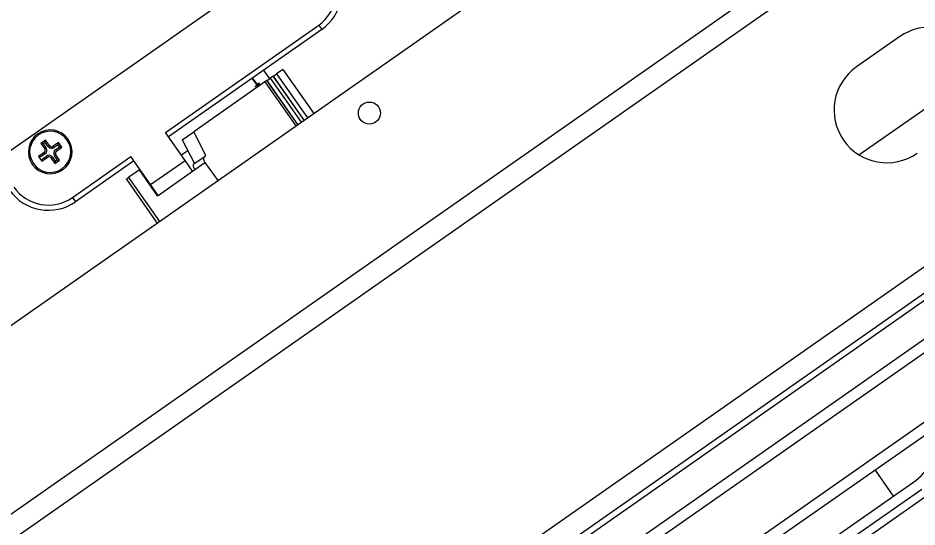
# Model space of a CAD drawing. Header units: millimetres. Extents: x 152904052 to 153933663, y 538271515 to 539240469.
# Drawn here: x 153453130.3 to 153453300.8, y 538569861.2 to 538569957.8 of the extents above; entities that cross this region are included whole.
import ezdxf

# ---------------------------------------------------------------- set-up
doc = ezdxf.new("R2010")
doc.units = ezdxf.units.MM
doc.layers.add('POWR', color=5, linetype='Continuous')

msp = doc.modelspace()

# ---------------------------------------------------------------- linework, layer by layer
at = {"layer": 'POWR', "color": 7}
for p, q in [((153453047.65, 538569842.5), (153453357.08, 538570059.17)), ((153451610.15, 538568795.17), (153453405.73, 538570052.45)), ((153452528.12, 538569442.95), (153453373.89, 538570035.16)), ((153453443.83, 538569996), (153452551.24, 538569371)), ((153453446.82, 538569995.52), (153452550.66, 538569368.03)), ((153451659.93, 538568760.69), (153453421.11, 538569993.88)), ((153451662.28, 538568757.33), (153453423.46, 538569990.52)), ((153453453.01, 538569986.68), (153452556.86, 538569359.18)), ((153453420.05, 538569986.67), (153452570.18, 538569391.59)), ((153453452.49, 538569983.75), (153452559.78, 538569358.67)), ((153453462.18, 538569978.81), (153452561.11, 538569347.88)), ((153453183.39, 538569970.75), (153453128.5, 538569932.32)), ((153453158.24, 538569936.05), (153453187.32, 538569956.41)), ((153453187.89, 538569955.59), (153453158.81, 538569935.23)), ((153453187.32, 538569956.41), (153453187.89, 538569955.59)), ((153453297.51, 538569954.21), (153453289.32, 538569948.48)), ((153453176.84, 538569947.85), (153453177.98, 538569946.21)), ((153453178.71, 538569946.72), (153453178.14, 538569946.32)), ((153453178.71, 538569946.72), (153453178.72, 538569946.72)), ((153453184.56, 538569938.37), (153453178.71, 538569946.72)), ((153453178.72, 538569946.72), (153453179.34, 538569947.16)), ((153453184.57, 538569938.37), (153453178.72, 538569946.72)), ((153453180.54, 538569948), (153453179.34, 538569947.16)), ((153453179.34, 538569947.16), (153453185.19, 538569938.81)), ((153453180.54, 538569948), (153453186.39, 538569939.64)), ((153453289.77, 538569931.8), (153453313.03, 538569948.08)), ((153453177.13, 538569945.61), (153453163.63, 538569936.16)), ((153453175.87, 538569944.73), (153453174.72, 538569946.36)), ((153453175.94, 538569944.78), (153453174.79, 538569946.41)), ((153453175.89, 538569945.36), (153453175.67, 538569945.16)), ((153453176.18, 538569944.94), (153453175.99, 538569944.95)), ((153453177.51, 538569945.88), (153453177.13, 538569945.61)), ((153453177.13, 538569945.61), (153453182.98, 538569937.26)), ((153453177.51, 538569945.88), (153453177.52, 538569945.88)), ((153453183.36, 538569937.53), (153453177.51, 538569945.88)), ((153453177.52, 538569945.88), (153453178.14, 538569946.32)), ((153453183.37, 538569937.53), (153453177.52, 538569945.88)), ((153453178.14, 538569946.32), (153453183.99, 538569937.97)), ((153453135.54, 538569934.56), (153453134.64, 538569933.93)), ((153453135.46, 538569934.13), (153453135.54, 538569934.56)), ((153453136.26, 538569933.53), (153453135.54, 538569934.56)), ((153453139.6, 538569934.6), (153453139.81, 538569934.74)), ((153453161.97, 538569930.72), (153453158.24, 538569936.05)), ((153453161.46, 538569934.64), (153453163.63, 538569936.16)), ((153453161.46, 538569934.64), (153453163.75, 538569930.14)), ((153453165.92, 538569931.66), (153453163.63, 538569936.16)), ((153453134.64, 538569933.93), (153453135.36, 538569932.9)), ((153453135.07, 538569933.85), (153453134.64, 538569933.93)), ((153453135.46, 538569934.13), (153453135.07, 538569933.85)), ((153453135.07, 538569933.85), (153453135.61, 538569933.08)), ((153453135.61, 538569933.08), (153453135.36, 538569932.9)), ((153453136.01, 538569933.36), (153453135.46, 538569934.13)), ((153453136.01, 538569933.36), (153453136.26, 538569933.53)), ((153453137.98, 538569934.13), (153453136.95, 538569933.41)), ((153453137.13, 538569933.16), (153453136.95, 538569933.41)), ((153453137.9, 538569933.7), (153453137.13, 538569933.16)), ((153453137.41, 538569932.76), (153453138.18, 538569933.3)), ((153453137.58, 538569932.51), (153453138.61, 538569933.23)), ((153453137.9, 538569933.7), (153453137.98, 538569934.13)), ((153453138.18, 538569933.3), (153453137.9, 538569933.7)), ((153453138.61, 538569933.23), (153453137.98, 538569934.13)), ((153453138.18, 538569933.3), (153453138.61, 538569933.23)), ((153453135.23, 538569932.21), (153453134.21, 538569931.49)), ((153453134.21, 538569931.49), (153453134.84, 538569930.59)), ((153453134.64, 538569931.41), (153453134.21, 538569931.49)), ((153453135.41, 538569931.96), (153453134.64, 538569931.41)), ((153453134.84, 538569930.59), (153453135.86, 538569931.31)), ((153453134.92, 538569931.02), (153453135.69, 538569931.56)), ((153453135.41, 538569931.96), (153453135.23, 538569932.21)), ((153453135.69, 538569931.56), (153453135.86, 538569931.31)), ((153453136.81, 538569931.36), (153453136.56, 538569931.18)), ((153453136.56, 538569931.18), (153453137.28, 538569930.16)), ((153453136.81, 538569931.36), (153453137.35, 538569930.59)), ((153453137.21, 538569931.64), (153453137.46, 538569931.81)), ((153453137.75, 538569930.87), (153453137.21, 538569931.64)), ((153453137.41, 538569932.76), (153453137.58, 538569932.51)), ((153453138.18, 538569930.79), (153453137.46, 538569931.81)), ((153453140.63, 538569923.72), (153453151.69, 538569931.46)), ((153453155.42, 538569926.13), (153453151.69, 538569931.46)), ((153453162.51, 538569932.57), (153453161.28, 538569931.71)), ((153453163.67, 538569930.08), (153453165.58, 538569931.42)), ((153453165.58, 538569931.42), (153453165.92, 538569931.66)), ((153453133.21, 538569930.12), (153453133.01, 538569929.98)), ((153453134.92, 538569931.02), (153453134.84, 538569930.59)), ((153453137.28, 538569930.16), (153453138.18, 538569930.79)), ((153453137.35, 538569930.59), (153453137.28, 538569930.16)), ((153453137.35, 538569930.59), (153453137.75, 538569930.87)), ((153453137.75, 538569930.87), (153453138.18, 538569930.79)), ((153453152.26, 538569930.64), (153453141.2, 538569922.9)), ((153453155.42, 538569926.13), (153453161.97, 538569930.72)), ((153453163.4, 538569928.68), (153453161.97, 538569930.72)), ((153453163.4, 538569928.68), (153453165.76, 538569930.33)), ((153453165.76, 538569930.33), (153453168.17, 538569926.89)), ((153453153.31, 538569928.93), (153453151.26, 538569927.5)), ((153453153.31, 538569928.93), (153453153.41, 538569929)), ((153453156.75, 538569924.02), (153453153.31, 538569928.93)), ((153453156.85, 538569924.09), (153453163.4, 538569928.68)), ((153453150.85, 538569927.21), (153453151.26, 538569927.5)), ((153453156.7, 538569918.86), (153453150.85, 538569927.21)), ((153453151.26, 538569927.5), (153453157.11, 538569919.14)), ((153453156.85, 538569924.09), (153453155.42, 538569926.13)), ((153453156.52, 538569924.35), (153453156.58, 538569924.47)), ((153453156.58, 538569924.26), (153453156.68, 538569924.33)), ((153453140.63, 538569923.72), (153453141.2, 538569922.9)), ((153453156.75, 538569924.02), (153453156.85, 538569924.09)), ((153453292.84, 538569871.96), (153453296.28, 538569867.05)), ((153453234.68, 538569823.91), (153453300.54, 538569870.03)), ((153453235.83, 538569822.28), (153453301.69, 538569868.39))]:
    msp.add_line(p, q, dxfattribs=at)
msp.add_circle((153453196.94, 538569939.71), 2.1, dxfattribs=at)
for centre, radius, start, end in [((153453182.73, 538569962.96), 8, 305, 35), ((153453182.73, 538569962.96), 9, 305, 35), ((153453303.24, 538569946.02), 10, 305, 125), ((153453295.05, 538569940.29), 10, 125, 305), ((153453136.41, 538569932.36), 4.15, 35, 215), ((153453136.41, 538569932.36), 3.9, 35, 215), ((153453136.41, 538569932.36), 4.15, 215, 35), ((153453136.41, 538569932.36), 3.9, 215, 35), ((153453134.95, 538569932.62), 0.5, 305, 35), ((153453134.95, 538569932.62), 0.807, 305, 35), ((153453136.67, 538569933.82), 0.807, 215, 305), ((153453136.67, 538569933.82), 0.5, 215, 305), ((153453136.15, 538569930.9), 0.807, 35, 125), ((153453136.15, 538569930.9), 0.5, 35, 125), ((153453137.87, 538569932.1), 0.807, 125, 215), ((153453137.87, 538569932.1), 0.5, 125, 215), ((153453136.04, 538569930.27), 9, 215, 305), ((153453136.04, 538569930.27), 8, 215, 305), ((153453295.95, 538569876.58), 8, 305, 20.5225)]:
    msp.add_arc(centre, radius, start, end, dxfattribs=at)
for points, knots in [([(153453175.89, 538569945.36), (153453175.97, 538569945.39), (153453176.13, 538569945.47), (153453176.06, 538569945.38), (153453175.79, 538569945.12), (153453175.42, 538569944.83), (153453175.23, 538569944.68)], [0, 0, 0, 0, 0.2408483, 0.4765718, 0.7214915, 1, 1, 1, 1]), ([(153453175.65, 538569945.18), (153453175.66, 538569945.19), (153453175.68, 538569945.21), (153453175.77, 538569945.27), (153453175.84, 538569945.32), (153453175.89, 538569945.36)], [0, 0, 0, 0, 0.063595, 0.275437, 1, 1, 1, 1]), ([(153453175.94, 538569945.01), (153453175.97, 538569945.08), (153453176.01, 538569945.22), (153453176.06, 538569945.35), (153453176.09, 538569945.42)], [0, 0, 0, 0, 0.499894, 1, 1, 1, 1]), ([(153453175.98, 538569944.94), (153453175.99, 538569944.94), (153453176.01, 538569944.95), (153453176, 538569944.93), (153453175.98, 538569944.92)], [0, 0, 0, 0, 0.234258, 1, 1, 1, 1]), ([(153453165.58, 538569931.42), (153453165.54, 538569931.37), (153453165.44, 538569931.26), (153453165.47, 538569930.95), (153453165.58, 538569930.62), (153453165.7, 538569930.42), (153453165.76, 538569930.33)], [0, 0, 0, 0, 0.273241, 0.566326, 0.792171, 1, 1, 1, 1]), ([(153453163.85, 538569928.99), (153453163.8, 538569929.07), (153453163.7, 538569929.23), (153453163.59, 538569929.49), (153453163.54, 538569929.74), (153453163.56, 538569929.96), (153453163.63, 538569930.05), (153453163.67, 538569930.08)], [0, 0, 0, 0, 0.174736, 0.363548, 0.559692, 0.78787, 1, 1, 1, 1])]:
    msp.add_open_spline(points, degree=3, knots=knots, dxfattribs=at)

doc.saveas('drawing.dxf')
